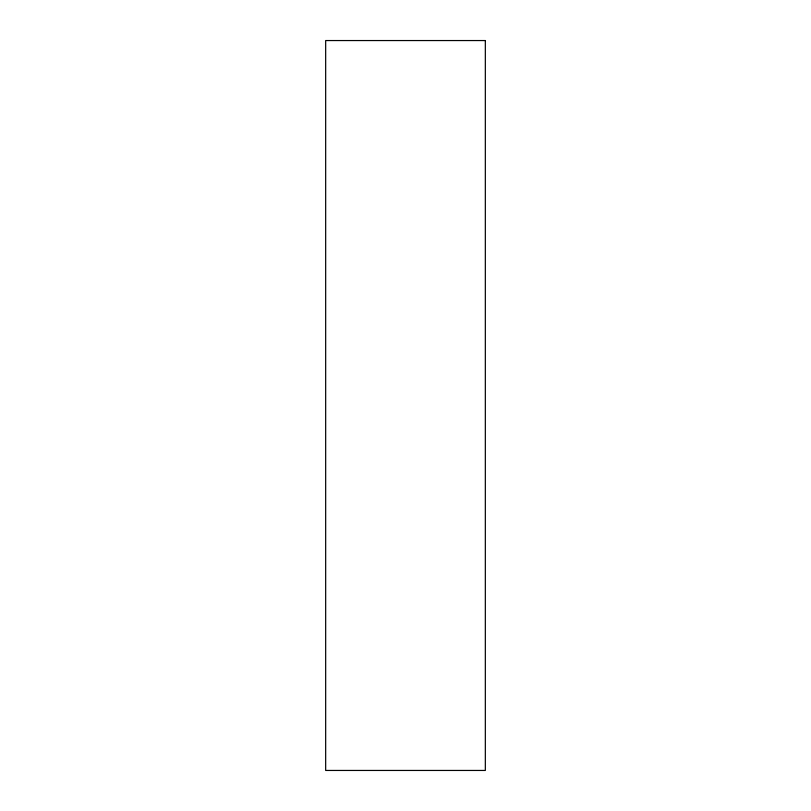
<?xml version="1.0" encoding="UTF-8"?>
<svg xmlns="http://www.w3.org/2000/svg" width="811" height="811" viewBox="0 0 811 811"><rect width="100%" height="100%" fill="white"/><g stroke="black" fill="none" stroke-linecap="round" stroke-linejoin="round"><path stroke-width="1.22" d="M485.333 40.55L325.667 40.55L325.667 770.45L485.333 770.45L485.333 40.55"/></g></svg>
